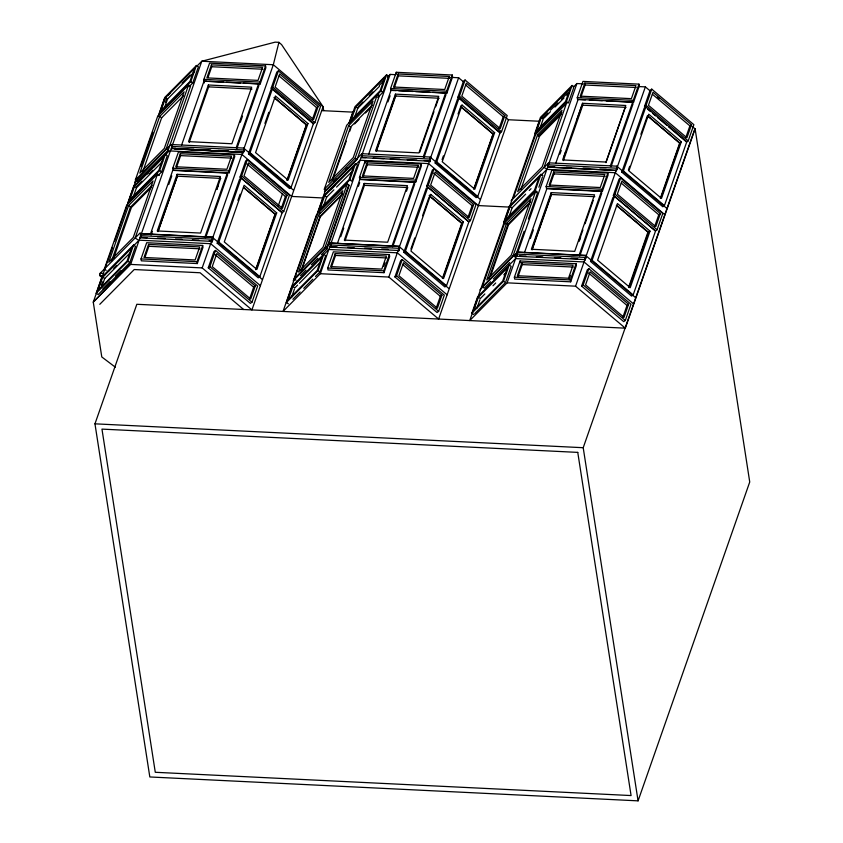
<?xml version="1.0" encoding="UTF-8"?>
<svg xmlns="http://www.w3.org/2000/svg" width="843" height="843" viewBox="0 0 843 843"><rect width="100%" height="100%" fill="white"/><g stroke="black" fill="none" stroke-linecap="round" stroke-linejoin="round"><path stroke-width="1.26" d="M212.742 237.157L212.204 241.909L212.742 237.157L140.876 233.648L140.412 236.409M172.415 146.303L172.12 144.406L171.666 147.167M398.665 249.928L399.624 248.179L399.329 246.293L330.783 243.079L330.561 246.599L337.105 246.915M424.292 160.56L430.257 160.707L430.583 157.051L362.132 153.7L361.805 157.356M399.329 246.293L399.013 249.949M430.583 157.051L430.257 160.707M585.737 255.408L585.411 259.064L585.737 255.408L517.286 252.057L516.907 255.461M616.992 166.176L616.665 169.833L616.992 166.176L548.54 162.825L548.15 166.229M172.288 145.523L171.519 148.905M244.07 150.908L243.785 149.021L243.458 152.678L243.996 147.925L243.669 151.582L235.039 151.308M398.781 248.295L398.802 251.035L399.118 247.378L398.781 248.295L330.424 244.955M430.035 159.064L430.046 161.803L430.373 158.147L430.035 159.064L361.668 155.723M585.822 258.39L585.527 256.504L585.2 260.16M617.065 169.158L616.77 167.262L616.454 170.918M197.23 65.828L201.793 61.233L275.124 42.15L278.917 42.34L273.322 64.732L243.922 148.695M135.354 180.002L157.767 116.007L188.569 84.985L190.539 86.313L168.168 150.202L137.335 181.329L135.354 180.002L166.187 148.863L188.569 84.985M96.228 293.206L101.908 276.999L133.542 245.06L135.512 246.398L129.833 262.605L98.199 294.544L96.228 293.206L127.862 261.267L133.542 245.06M112.361 247.61L93.267 302.142L101.782 356.947L115.333 367.19M114.511 241.467L132.572 189.907M133.004 188.674L136.872 177.62M140.749 166.556L152.804 132.14M158.4 116.165L164.427 98.958M102.72 277.199L98.157 290.234L127.04 261.077L131.613 248.032L102.72 277.199L104.701 278.527L101.792 286.831M134.48 186.503L129.917 199.549L158.8 170.381L163.373 157.335L134.48 186.503L136.461 187.841L133.131 197.325M165.607 97.619L161.045 110.665L189.928 81.497L194.501 68.452L165.607 97.619L167.588 98.958L164.259 108.441M159.654 116.471L139.812 173.131L164.301 148.41L184.111 91.834L159.654 116.471L161.624 117.809L142.657 172.004M128.589 205.576L108.758 262.236L133.236 237.515L153.047 180.939L128.589 205.576L131.403 207.473L113.71 257.969M101.445 285.282L102.656 281.804M165.544 102.235L166.766 98.757M111.424 261.383L130.402 207.199L152.13 185.291M159.369 175.344L157.504 174.079L135.133 237.968L137.936 239.865M165.302 154.364L133.668 186.303L127.988 202.52L159.622 170.571L165.302 154.364L167.272 155.702L161.603 171.909L157.978 175.555M196.43 65.48L164.785 97.419L159.116 113.636L190.75 81.697L196.43 65.48L198.4 66.818L192.72 83.025L189.106 86.681M129.453 264.365L93.267 302.142L130.633 264.417L140.307 236.799M141.013 258.927L146.682 242.721L202.689 245.461L202.984 247.347L197.304 263.564L141.297 260.824L141.013 258.927L197.009 261.667L202.689 245.461M172.773 168.231L178.442 152.025L234.449 154.764L234.744 156.65L229.064 172.868L173.068 170.128L172.773 168.231L228.78 170.971L234.449 154.764M206.798 81.371L204.185 81.244L203.89 79.347L209.57 63.141L265.577 65.88L265.872 67.777L260.192 83.984L243.258 83.151M150.349 234.333L172.762 170.349L227.304 173.121L227.599 175.017L205.66 237.673M181.624 145.017L204.038 81.033L258.59 83.805L258.885 85.701L236.936 148.357M151.076 234.997L152.372 231.309M168.748 184.543L171.761 175.934M148.558 244.417L143.995 257.463L195.133 259.96L199.707 246.925L148.558 244.417L148.853 246.314L145.122 256.978M180.328 153.721L175.755 166.766L226.893 169.264L231.467 156.229L180.328 153.721L180.613 155.618L176.461 167.472M211.445 64.848L206.883 77.883L258.021 80.391L262.594 67.345L211.445 64.848L211.741 66.734L208.01 77.408M177.093 174.301L157.251 230.95L200.592 233.068L220.402 176.503L177.093 174.301L177.388 176.187L157.978 231.614L177.304 176.187L220.697 178.389M208.369 84.985L188.537 141.635L231.878 143.753L251.688 87.177L208.369 84.985L208.664 86.871L189.253 142.298M695.117 128.874L749.733 482.006L638.077 800.85L149.822 776.961L94.964 423.829L136.829 304.281L625.327 328.18L695.117 128.874L692.135 126.355M216.746 189.454L220.613 178.389M216.82 189.464L218.116 185.766M240.35 122.277L242.499 116.134M204.933 237.009L227.304 173.121M236.209 147.694L258.59 83.805M260.192 83.984L259.897 82.087L265.577 65.88M278.917 42.34L281.583 44.616L323.08 106.713L251.92 309.908L202.172 267.916L242.868 151.687M243.469 151.719L244.08 149.959M208.263 267.821L213.943 251.604L215.534 250.445L257.652 285.998L251.973 302.205L250.392 303.364L208.263 267.821L209.854 266.662L215.534 250.445M240.023 177.125L245.703 160.908L247.294 159.748L289.412 195.302L283.733 211.509L282.152 212.668L259.834 276.673L258.243 277.832L217.188 243.184L239.602 179.19L241.182 178.031L282.205 212.784L240.023 177.125L241.614 175.966L247.294 159.748M271.151 88.241L276.831 72.034L278.422 70.875L320.54 106.418L314.861 122.625L313.28 123.795L271.151 88.241L272.742 87.082L278.422 70.875M248.464 153.869L270.877 89.874L272.458 88.715L313.48 123.468L291.109 187.357L289.518 188.516L248.464 153.869L250.055 152.699L272.458 88.715M217.188 243.184L218.78 242.025L241.182 178.031M237.947 200.371L240.107 194.217M264.913 123.373L268.791 112.288M255.724 269.37L275.113 214.027L276.694 212.868L244.122 185.27L224.291 241.93L256.883 269.433L276.694 212.868M287.01 180.054L306.388 124.711L307.969 123.552L275.408 95.954L255.566 152.615L288.158 180.117L307.969 123.552M255.882 269.76L275.261 214.417L243.68 187.662M278.274 205.818L282.574 193.542M287.157 180.444L306.536 125.101L273.975 97.514M249.528 299.054L253.68 287.2L255.271 286.04L216.809 253.574L212.236 266.62L250.698 299.075L255.271 286.04M281.288 208.358L285.44 196.503L287.031 195.344L248.569 162.878L243.996 175.924L282.458 208.379L287.031 195.344M312.416 119.474L316.568 107.619L318.159 106.46L279.697 73.994L275.124 87.04L313.585 119.506L318.159 106.46M324.292 189.243L346.694 125.249L377.495 94.226L379.466 95.554L357.095 159.443L326.262 190.571L324.292 189.243L355.124 158.105L377.495 94.226M296.03 280.234L294.059 278.907L316.473 214.912L347.263 183.89L349.244 185.218L326.863 249.107L321.425 254.597M325.777 189.38L283.037 311.425L320.351 273.701L390.14 74.405L395.314 74.658M348.96 123.162L352.827 112.13L354.65 110.285M288.369 303.849L286.399 302.511L292.078 286.304L323.712 254.365L325.683 255.692L320.013 271.91L315.493 276.472M320.129 213.153L318.159 211.825L323.838 195.608L355.472 163.668L357.443 165.007L352.174 180.054M348.591 125.723L328.749 182.373L353.228 157.652L373.038 101.086L348.591 125.723L350.562 127.051L332.016 180.012M292.89 286.504L288.327 299.539L317.221 270.382L321.784 257.336L292.89 286.504L294.871 287.832L297.579 285.103M324.66 195.808L320.087 208.853L348.981 179.685L353.544 166.64L324.66 195.808L326.631 197.146L323.312 206.63M355.778 106.924L351.215 119.969L380.098 90.802L384.671 77.756L355.778 106.924L357.759 108.262L354.85 116.555M318.359 215.387L298.517 272.036L322.995 247.315L342.816 190.75L318.359 215.387L320.329 216.714L301.783 269.676M291.552 297.316L294.449 289.023M332.88 179.317L346.252 141.139M349.708 131.287L350.994 127.588M301.014 270.772L319.992 216.577L342.616 193.753M294.059 278.907L324.892 247.779L347.263 183.89M286.399 302.511L318.032 270.571L323.712 254.365M318.159 211.825L349.792 179.875L355.472 163.668M386.6 74.785L354.966 106.724L349.287 122.941L380.92 90.991L386.6 74.785L388.57 76.123L382.891 92.33L379.276 95.976M326.315 249.096L348.675 185.228M327.695 268.063L333.375 251.846L389.382 254.586L389.666 256.483L383.997 272.689L327.99 269.95L327.695 268.063L383.702 270.803L389.382 254.586M359.455 177.367L365.135 161.161L421.142 163.9L421.437 165.786L415.757 181.993L359.75 179.253L359.455 177.367L415.462 180.107L421.142 163.9M396.084 90.633L390.878 90.38L390.583 88.483L396.263 72.277L452.259 75.016L452.554 76.903L446.885 93.12L432.554 92.414M359.75 179.253L360.562 176.946M337.411 243.49L359.813 179.496L414.366 182.278L414.661 184.164L392.722 246.82M368.686 154.174L391.099 90.18L445.641 92.962L445.936 94.848L423.997 157.504M340.72 236.767L343.733 228.158M358.391 186.314L359.676 182.625M387.938 101.919L390.098 95.765M335.251 253.553L330.677 266.599L381.826 269.096L386.389 256.051L335.251 253.553L335.546 255.45L331.394 267.305M367.011 162.857L362.448 175.902L413.586 178.4L418.149 165.365L367.011 162.857L367.306 164.754L363.154 176.608M398.138 73.973L393.565 87.019L444.714 89.516L449.277 76.481L398.138 73.973L398.433 75.87L394.282 87.725M364.155 183.447L344.313 240.097L387.654 242.226L407.464 185.65L364.155 183.447L364.45 185.344L345.04 240.761M395.43 94.131L375.588 150.781L418.929 152.91L438.739 96.334L395.43 94.131L395.725 96.028L376.315 151.445M376.378 150.202L395.356 96.007L439.034 98.231M419.719 152.32L433.934 111.74M435.652 106.819L438.676 98.21M406.474 191.235L407.759 187.546L364.45 185.344M383.776 266.251L385.019 262.689M391.995 246.156L414.366 182.278M423.27 156.84L445.641 92.962M446.885 93.12L446.59 91.223L452.259 75.016M505.431 117.219L508.424 119.738L438.623 319.044L388.823 277.052L429.53 160.823M430.151 159.053L458.624 77.746L450.868 77.366M394.935 276.947L400.604 260.74L402.195 259.581L444.314 295.124L438.645 311.341L437.053 312.5L394.935 276.947L396.516 275.787L402.195 259.581M426.695 186.25L432.364 170.044L433.955 168.885L476.074 204.438L470.405 220.645L468.813 221.804L426.695 186.25L428.276 185.091L433.955 168.885M457.823 97.377L463.492 81.16L465.083 80.001L507.201 115.554L501.522 131.761L499.941 132.92L457.823 97.377L459.403 96.207L465.083 80.001M403.85 252.31L426.263 188.326L427.844 187.167L468.866 221.92L446.495 285.798L444.904 286.957L403.85 252.31L405.441 251.151L427.844 187.167M435.136 162.994L457.538 99.01L459.129 97.851L500.141 132.593L477.77 196.482L476.19 197.641L435.136 162.994L436.716 161.835L459.129 97.851M442.09 159.601L443.386 155.902M458.044 114.026L460.204 107.872M410.899 248.991L414.788 237.905M422.554 215.745L429.024 197.262M430.794 194.406L410.952 251.056L443.544 278.569L463.355 221.994L430.794 194.406L429.203 195.565L461.774 223.153L442.396 278.496M462.069 105.09L442.227 161.74L474.82 189.253L494.641 132.678L462.069 105.09L460.478 106.25L493.05 133.837L473.671 189.18M474.272 188.326L493.218 134.216L460.636 106.639M443.513 276.493L461.606 224.839M436.189 308.18L440.341 296.325L441.932 295.166L403.47 262.71L398.897 275.745L437.369 308.211L441.932 295.166M467.96 217.494L472.112 205.639L473.692 204.47L435.23 172.014L430.657 185.06L469.129 217.515L473.692 204.47M499.077 128.61L503.229 116.755L504.82 115.596L466.358 83.13L461.785 96.176L500.247 128.631L504.82 115.596M473.85 314.523L471.869 313.185L477.549 296.978L515.6 258.601L584.051 261.952L633.557 303.933M505.61 223.827L503.64 222.499L509.309 206.282L540.953 174.343L542.924 175.681M509.91 205.871L539.109 122.488M478.371 297.179L473.808 310.213L502.691 281.056L507.254 268.011L478.371 297.179L480.341 298.506L484.862 293.954M510.131 206.482L505.568 219.528L534.451 190.36L539.025 177.315L510.131 206.482L512.101 207.81L508.371 218.485M541.259 117.598L536.685 130.644L565.579 101.476L570.142 88.431L541.259 117.598L543.229 118.937L540.321 127.23M490.615 281.752L484.272 288.158L482.291 286.831L504.704 222.837L535.505 191.814L537.476 193.142L528.435 218.948M513.218 198.484L535.632 134.501L566.433 103.468L544.062 167.357L546.032 168.684M506.59 223.311L486.748 279.96L511.237 255.239L531.048 198.674L506.59 223.311L508.561 224.638L490.447 276.367M537.518 134.964L517.686 191.614L542.165 166.893L561.975 110.328L537.518 134.964L539.499 136.292L520.953 189.253M477.022 307.99L479.93 299.697M488.887 278.738L507.865 224.544L530.51 201.74M471.869 313.185L503.513 281.246L509.193 265.039L511.164 266.367L505.895 281.425M503.64 222.499L535.273 190.55L540.953 174.343M572.07 85.459L540.437 117.398L534.757 133.615L566.401 101.666L572.07 85.459L574.051 86.797M482.291 286.831L513.124 255.692L535.505 191.814M538.867 187.251L542.513 176.84M573.64 87.957L568.372 103.004L566.401 101.666M524.135 231.235L515.105 257.031L513.124 255.692M355.535 164.828L360.087 160.233L428.56 163.584L478.36 205.576L509.478 207.093L469.741 320.561L507.117 282.837L548.435 164.849M548.867 163.616L576.907 83.541L583.367 83.857M514.378 277.189L520.057 260.982L576.064 263.722L576.359 265.619L570.679 281.825L514.673 279.086L514.378 277.189L570.384 279.929L576.064 263.722M546.138 186.503L551.817 170.286L607.824 173.026L608.119 174.922L602.439 191.129L546.433 188.389L546.138 186.503L602.144 189.243L607.824 173.026M585.379 99.895L577.56 99.506L577.265 97.619L582.945 81.402L638.952 84.142L639.247 86.039L633.567 102.245L606.212 100.907M524.472 252.637L546.875 188.653L601.428 191.424L601.723 193.321L579.784 255.977M555.748 163.321L578.161 99.337L632.703 102.108L632.998 104.005L611.059 166.661M521.933 262.689L517.37 275.724L568.509 278.232L573.071 265.187L521.933 262.689L522.228 264.576L518.076 276.43M530.363 238.537L533.387 229.918M553.693 171.993L549.13 185.028L600.269 187.536L604.842 174.49L553.693 171.993L553.988 173.89L549.836 185.745M559.921 154.143L561.217 150.454M584.821 83.109L580.258 96.155L631.396 98.652L635.959 85.607L584.821 83.109L585.116 85.006L580.964 96.861M551.217 192.604L531.375 249.254L574.715 251.372L594.526 194.796L551.217 192.604L551.512 194.491L532.102 249.918M582.492 103.278L562.65 159.938L605.991 162.056L625.801 105.48L582.492 103.278L582.787 105.175L563.377 160.602M563.461 158.094L565.621 151.94M576.833 119.917L581.575 106.366M532.26 248.674L551.238 194.48L594.821 196.693M605.938 162.678L625.316 107.335M579.036 240.95L582.913 229.886M585.074 223.732L593.251 200.371M579.32 240.972L580.606 237.283M569.215 278.938L570.469 275.376M579.057 255.313L601.428 191.424M610.332 165.997L632.703 102.108M633.567 102.245L633.272 100.359L638.952 84.142M625.327 328.18L575.569 286.188L645.369 86.882L638.91 86.566M581.596 286.083L587.276 269.876L588.857 268.706L630.975 304.26L625.306 320.466L623.715 321.626L581.596 286.083L583.177 284.923L588.857 268.706M613.356 195.386L619.036 179.18L620.617 178.021L662.746 213.564L657.066 229.781L655.475 230.94L613.356 195.386L614.937 194.227L620.617 178.021M590.511 261.446L612.924 197.452L614.505 196.293L655.527 231.045L633.156 294.934L631.576 296.093L590.511 261.446L592.102 260.287L614.505 196.293M621.797 172.13L644.2 108.136L645.791 106.977L686.803 141.729L664.432 205.618L662.851 206.777L621.797 172.13L623.377 170.971L645.791 106.977M651.744 89.137L650.153 90.296L644.484 106.503L646.065 105.343L651.744 89.137L693.863 124.68L688.194 140.897L686.602 142.056L668.552 126.819M628.393 169.97L629.689 166.271M640.901 134.248L647.371 115.776L679.943 143.373L660.996 197.483M628.551 287.474L647.93 232.131L616.349 205.376M629.057 287.632L648.436 232.289L650.016 231.13L617.455 203.542L597.613 260.192L630.206 287.705L650.016 231.13M660.332 198.316L679.711 142.973L681.302 141.814L648.731 114.227L628.889 170.876L661.492 198.39L681.302 141.814M622.861 317.316L627.013 305.461L628.593 304.302L590.132 271.836L585.569 284.881L624.031 317.347L628.593 304.302M654.621 226.619L658.773 214.765L660.354 213.606L621.892 181.15L617.329 194.185L655.791 226.651L660.354 213.606M685.749 137.736L689.901 125.881L691.481 124.722L653.019 92.266L648.457 105.301L686.919 137.767L691.481 124.722M638.077 800.85L583.208 447.707L694.864 128.863M323.67 110.538L323.08 106.713L273.322 64.732L201.793 61.233L140.707 235.661L140.254 232.794L100.201 273.237A2.666 1.654 -8.8 0 0 100.032 275.039L99.938 275.724A2.36 1.465 -8.8 0 0 102.151 276.778M141.044 234.754L140.275 238.137M331.036 244.048L330.287 247.442M548.688 163.932L547.939 167.325M134.659 182.278L170.844 144.49M146.577 174.512L148.379 172.615M153.805 166.946L160.138 160.339M161.951 158.452L169.19 150.897L241.909 154.448L291.657 196.44L322.774 197.957M168.063 95.27L169.886 93.436M182.13 83.246L190.265 75.027M167.588 98.958L194.67 71.613M136.545 186.724L141.961 181.256M149.2 173.953L152.815 170.297M136.461 187.841L162.636 161.403M101.75 277.916L105.396 274.228M108.136 271.467L116.334 263.185M118.157 261.351L139.116 240.181L210.655 243.69L260.403 285.672M113.816 268.295L116.534 265.556M104.701 278.527L129.97 253.016M102.835 288.843L110.064 281.551M115.48 276.082L120.897 270.614M99.78 304.323L134.227 269.539L200.118 272.763L243.648 309.507M358.286 106.608L362.838 102.003M369.213 95.565L372.848 91.887M379.224 85.438L382.859 81.76M387.411 77.156L390.14 74.405M357.759 108.262L379.424 86.386M354.618 123.932L359.139 119.369M365.472 112.983L370.909 107.504M333.881 181.487L336.589 178.748M345.651 169.58L347.464 167.757M324.429 191.561L361.742 153.837M330.962 189.675L335.514 185.081M326.631 197.146L333.849 189.854M336.557 187.114L352.806 170.707M293.174 280.793L330.488 243.069L398.971 246.419L448.771 288.411M300.572 275.661L306.009 270.171M311.446 264.67L317.8 258.264M291.52 287.2L305.177 273.395M307.906 270.635L316.093 262.352M317.916 260.508L328.833 249.465L397.316 252.816L447.117 294.808M299.381 283.28L321.046 261.404M292.89 299.286L300.119 291.984M303.743 288.338L312.774 279.212M542.27 118.505L547.739 112.983M550.479 110.222L557.771 102.857M561.417 99.179L567.792 92.741M573.261 87.219L576.907 83.541M544.135 118.02L550.458 111.645M554.968 107.082L563.999 97.967M566.707 95.238L569.415 92.498M511.132 200.697L548.508 162.973M541.385 174.891L546.854 169.369L615.306 172.72L664.811 214.691M512.101 207.81L525.642 194.143M529.256 190.497L531.058 188.674M479.888 289.929L517.265 252.205L585.716 255.555L635.464 297.547M493.334 279.001L509.657 262.521M492.986 285.745L495.695 283.016M503.819 274.807L506.527 272.078M474.757 313.607L505.484 282.584L503.513 281.246M161.624 117.809L183.384 95.891M157.504 174.079L126.703 205.112L104.3 269.096L106.165 270.361M131.403 207.473L151.319 187.399M377.664 97.388L379.466 95.554M350.562 127.051L372.3 105.154M320.329 216.714L342.068 194.817M538.245 136.134L561.796 112.414M539.499 136.292L561.227 114.395M508.561 224.638L529.393 203.658M493.05 133.837L494.641 132.678M461.774 223.153L463.355 221.994M211.741 66.734L262.879 69.242M398.433 75.87L448.255 78.304M585.116 85.006L636.254 87.503M203.89 79.347L259.897 82.087M390.583 88.483L446.59 91.223M577.265 97.619L633.272 100.359M209.401 81.497L223.722 82.203M226.335 82.329L240.655 83.025M398.686 90.759L413.017 91.455M415.62 91.581L429.951 92.287M589.289 100.085L602.313 100.717M321.71 110.612L352.827 112.13M508.424 119.738L539.541 121.266M172.025 144.553L244.154 148.083M171.666 146.419L243.448 149.938M548.076 164.838L616.444 168.178M171.803 148.062L175.681 148.252M184.143 148.821L193.827 149.148M201.108 149.643L210.666 149.97M218.074 150.476L228.516 150.992M361.974 155.133L361.468 157.557L365.736 157.557M373.207 158.062L383.681 158.579M390.235 158.895L399.793 159.222M407.264 159.727L416.821 160.054M548.213 166.482L554.673 166.798M566.296 167.367L571.459 167.62M583.082 168.189L589.542 168.505M599.868 169.011L606.328 169.327M171.477 148.6L243.353 152.119M361.468 157.557L429.941 161.245M547.897 167.019L616.349 170.37M547.507 167.146L615.959 170.497M243.195 152.562L174.701 148.905L243.153 152.256L243.258 152.815M180.613 155.618L231.762 158.126M367.306 164.754L418.444 167.251L418.149 165.365M553.988 173.89L605.126 176.387M140.781 233.785L212.31 237.283L262.068 279.275M140.412 235.661L212.194 239.17M516.822 254.07L585.19 257.421M140.549 237.304L147.03 237.621M157.388 238.126L165.165 238.506M175.523 239.012L182.004 239.328M192.373 239.833L198.843 240.15M209.212 240.655L212.425 240.813L212.531 238.253L212.826 240.15M347.59 247.431L354.134 247.747M364.619 248.263L371.162 248.58M381.647 249.096L388.191 249.412M519.541 255.84L526 256.156M536.338 256.662L542.797 256.978M554.42 257.547L560.869 257.863M571.206 258.369L577.666 258.685M140.233 237.842L212.099 241.361M330.245 247.136L398.697 250.487M517.128 253.49L516.643 256.251L585.095 259.602M148.853 246.314L200.002 248.811M335.546 255.45L386.684 257.947M522.228 264.576L573.366 267.083M130.633 264.417L202.172 267.916M320.351 273.701L388.823 277.052M507.117 282.837L575.569 286.188M100.201 273.237L103.331 273.395M94.964 423.829L583.208 447.707M582.007 105.143L626.096 107.377M208.664 86.871L251.983 89.073M565.579 101.476L567.55 102.804M535.273 190.55L537.244 191.888M380.92 90.991L382.891 92.33M355.124 158.105L357.095 159.443M349.792 179.875L351.773 181.213M190.75 81.697L192.72 83.025M324.892 247.779L326.863 249.107M166.187 148.863L168.168 150.202M318.032 270.571L320.013 271.91M159.622 170.571L161.603 171.909M127.862 261.267L129.833 262.605M458.624 77.746L463.597 81.95M430.225 157.177L480.025 199.169M645.369 86.882L650.343 91.086M657.308 96.966L659.3 98.642M652.419 94.258L689.901 125.881M646.065 105.343L688.194 140.897M647.487 109.042L650.501 111.582M652.503 113.278L655.517 115.818M657.519 117.504L666.55 125.122M623.377 170.971L664.432 205.618M616.96 166.313L666.718 208.305M621.291 183.142L658.773 214.765M614.937 194.227L657.066 229.781M465.757 85.122L503.229 116.755M459.403 96.207L501.522 131.761M592.102 260.287L633.156 294.934M588.551 272.995L627.013 305.461M583.177 284.923L625.306 320.466M436.716 161.835L477.77 196.482M433.639 173.173L472.112 205.639M428.276 185.091L470.405 220.645M279.096 75.986L316.568 107.619M272.742 87.082L314.861 122.625M405.441 251.151L446.495 285.798M402.87 264.702L440.341 296.325M396.516 275.787L438.645 311.341M250.055 152.699L291.109 187.357M243.564 148.052L293.311 190.044M246.978 164.037L285.44 196.503M241.614 175.966L283.733 211.509M218.78 242.025L259.834 276.673M215.218 254.734L253.68 287.2M209.854 266.662L251.973 302.205M648.13 116.218L679.711 142.973M616.855 205.534L648.436 232.289M429.445 196.029L462.038 223.616M274.807 97.957L306.388 124.711M243.522 187.272L275.113 214.027M602.144 189.243L602.439 191.129M570.384 279.929L570.679 281.825M520.057 260.982L520.352 262.879M449.277 76.481L449.572 78.367M415.462 180.107L415.757 181.993M396.263 72.277L396.547 74.163M383.702 270.803L383.997 272.689M365.135 161.161L365.43 163.047M228.78 170.971L229.064 172.868M204.038 81.033L204.333 82.93M197.009 261.667L197.304 263.564M140.876 233.648L141.171 235.534M102.54 275.65A2.666 1.654 -8.8 0 1 100.032 275.039M577.761 452.385L101.961 429.108L155.281 772.283L631.08 795.56L577.761 452.385"/></g></svg>
